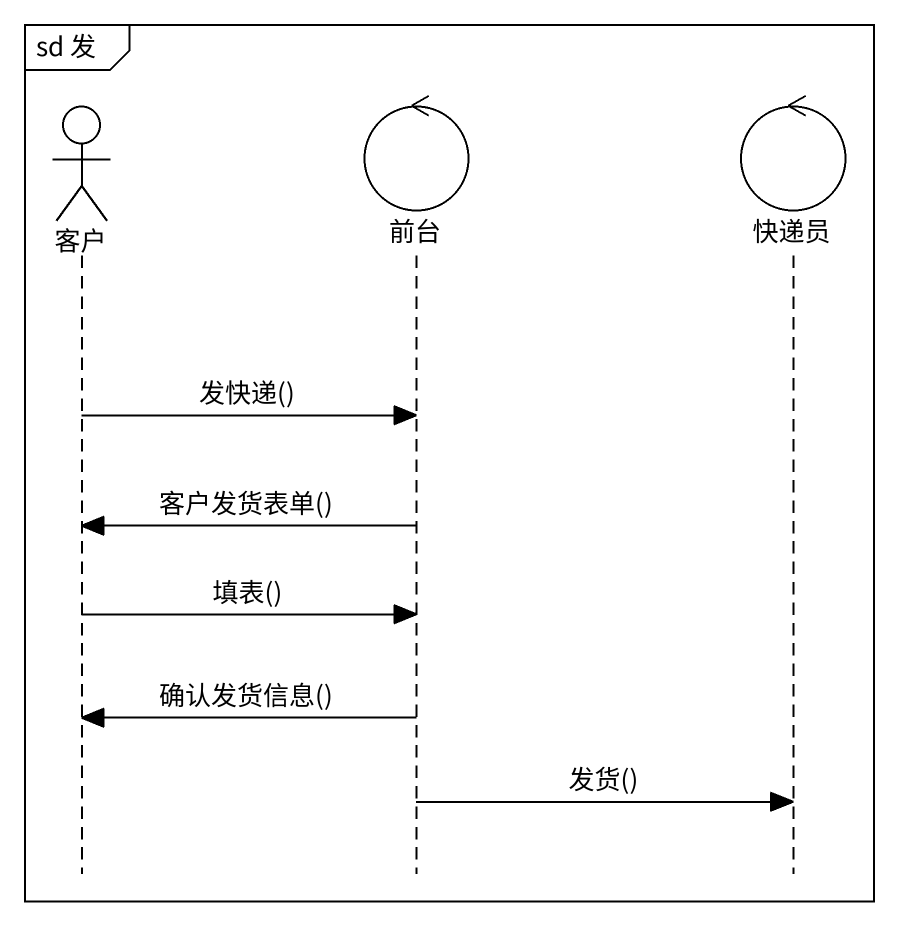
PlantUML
@startuml
mainframe sd 发
hide footbox
actor 客户
control 前台
control 快递员

客户 -> 前台 : 发快递()
前台 -> 客户 : 客户发货表单()
客户 -> 前台 : 填表()
前台 -> 客户 : 确认发货信息()
前台 -> 快递员 : 发货()
@enduml
